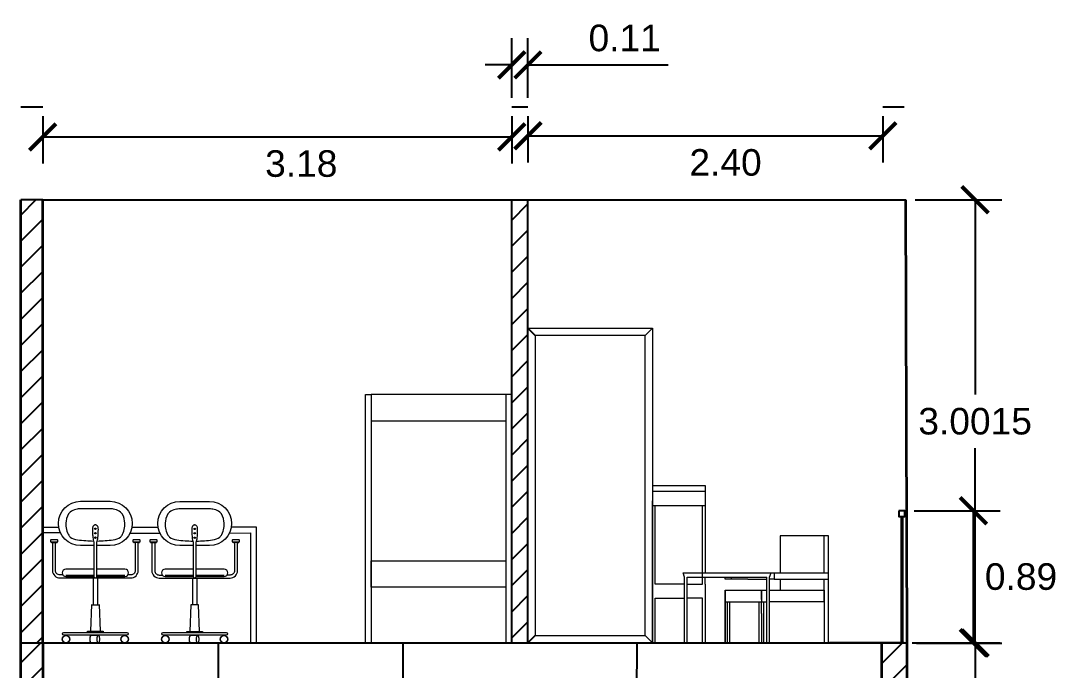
# Model space of a CAD drawing. Header units: inches. Extents: x 159.62 to 166.72, y 195.65 to 204.16.
# Drawn here: x 159.71 to 166.72, y 199.77 to 204.16 of the extents above; entities that cross this region are included whole.
import ezdxf

# ---------------------------------------------------------------- set-up
doc = ezdxf.new("R2010")
doc.units = ezdxf.units.IN
doc.header["$MEASUREMENT"] = 0
for name, color, linetype in [('A-DOOR-FULL', 8, 'Continuous'), ('A-WALL-FULL', 7, 'Continuous'), ('A-WALL-FULL-EXT', 7, 'Continuous'), ('A-WALL-FULL-INT', 7, 'Continuous')]:
    doc.layers.add(name, color=color, linetype=linetype)
doc.layers.add('A-FURN', color=9, linetype='Continuous', lineweight=18)
doc.styles.get("Standard").update_dxf_attribs({"font": 'arial.ttf'})
doc.dimstyles.get("Standard").update_dxf_attribs({"dimtxt": 0.18, "dimasz": 0.18, "dimexe": 0.18, "dimexo": 0.0625, "dimgap": 0.09, "dimtad": 0, "dimtih": 1, "dimtoh": 1, "dimdec": 4, "dimzin": 0, "dimdsep": 46, "dimtxsty": 'Standard', "dimcen": 0.09, "dimadec": 0, "dimazin": 0, "dimtfac": 1, "dimtdec": 4, "dimtofl": 0, "dimtmove": 0, "dimatfit": 3, "dimfxl": 1, "dimtolj": 1, "dimtzin": 0, "dimarcsym": 0})

# ---------------------------------------------------------------- blocks, each defined once
blk = doc.blocks.new('_ArchTick')
at = {"color": 0, "linetype": 'ByBlock', "const_width": 0.15}
blk.add_lwpolyline([(-0.5, -0.5), (0.5, 0.5)], dxfattribs=at)
blk = doc.blocks.new('*D10')
at = {"color": 0, "lineweight": -2, "transparency": 16777216}
for p, q in [((165.7616, 200.8458), (166.3435, 200.8458)), ((166.1635, 199.9515), (166.1635, 200.8458)), ((165.7481, 199.9515), (166.3435, 199.9515))]:
    blk.add_line(p, q, dxfattribs=at)
at = {"color": 0, "lineweight": -2, "transparency": 16777216, "xscale": 0.18, "yscale": 0.18, "zscale": 0.18}
for p, rotation in [((166.1635, 200.8458), 90), ((166.1635, 199.9515), 270)]:
    blk.add_blockref('_ArchTick', p, dxfattribs=dict(at, rotation=rotation))
at = {"color": 0, "transparency": 16777216, "insert": (166.4855, 200.3987), "char_height": 0.18, "attachment_point": 5}
blk.add_mtext('\\A1;0.89', dxfattribs=at)
blk = doc.blocks.new('*D11')
at = {"color": 0, "lineweight": -2, "transparency": 16777216}
for p, q in [((159.8633, 203.5171), (159.8633, 203.1966)), ((163.0388, 203.5171), (163.0388, 203.1966)), ((159.8633, 203.3766), (163.0388, 203.3766))]:
    blk.add_line(p, q, dxfattribs=at)
at = {"color": 0, "lineweight": -2, "transparency": 16777216, "xscale": 0.18, "yscale": 0.18, "zscale": 0.18, "rotation": 180}
blk.add_blockref('_ArchTick', (159.8633, 203.3766), dxfattribs=at)
at = {"color": 0, "lineweight": -2, "transparency": 16777216, "xscale": 0.18, "yscale": 0.18, "zscale": 0.18}
blk.add_blockref('_ArchTick', (163.0388, 203.3766), dxfattribs=at)
at = {"color": 0, "transparency": 16777216, "insert": (161.6137, 203.1954), "char_height": 0.18, "attachment_point": 5}
blk.add_mtext('\\A1;3.18', dxfattribs=at)
blk = doc.blocks.new('*D12')
at = {"layer": 'A-WALL-FULL-EXT', "color": 0, "lineweight": -2, "transparency": 16777216}
for p, q in [((163.0388, 203.6421), (163.0388, 204.0444)), ((163.1478, 203.6421), (163.1478, 204.0444)), ((163.0388, 203.8644), (162.8588, 203.8644)), ((163.1478, 203.8644), (164.0979, 203.8644))]:
    blk.add_line(p, q, dxfattribs=at)
at = {"layer": 'A-WALL-FULL-EXT', "color": 0, "lineweight": -2, "transparency": 16777216, "xscale": 0.18, "yscale": 0.18, "zscale": 0.18}
blk.add_blockref('_ArchTick', (163.0388, 203.8644), dxfattribs=at)
at = {"layer": 'A-WALL-FULL-EXT', "color": 0, "lineweight": -2, "transparency": 16777216, "xscale": 0.18, "yscale": 0.18, "zscale": 0.18, "rotation": 180}
blk.add_blockref('_ArchTick', (163.1478, 203.8644), dxfattribs=at)
at = {"layer": 'A-WALL-FULL-EXT', "color": 0, "transparency": 16777216, "insert": (163.8029, 204.0456), "char_height": 0.18, "attachment_point": 5}
blk.add_mtext('\\A1;0.11', dxfattribs=at)
blk = doc.blocks.new('*D13')
at = {"layer": 'A-WALL-FULL-EXT', "color": 0, "lineweight": -2, "transparency": 16777216}
for p, q in [((163.1478, 203.5171), (163.1478, 203.2041)), ((165.5504, 203.5171), (165.5504, 203.2041)), ((163.1478, 203.3841), (165.5504, 203.3841))]:
    blk.add_line(p, q, dxfattribs=at)
at = {"layer": 'A-WALL-FULL-EXT', "color": 0, "lineweight": -2, "transparency": 16777216, "xscale": 0.18, "yscale": 0.18, "zscale": 0.18, "rotation": 180}
blk.add_blockref('_ArchTick', (163.1478, 203.3841), dxfattribs=at)
at = {"layer": 'A-WALL-FULL-EXT', "color": 0, "lineweight": -2, "transparency": 16777216, "xscale": 0.18, "yscale": 0.18, "zscale": 0.18}
blk.add_blockref('_ArchTick', (165.5504, 203.3841), dxfattribs=at)
at = {"layer": 'A-WALL-FULL-EXT', "color": 0, "transparency": 16777216, "insert": (164.4855, 203.2029), "char_height": 0.18, "attachment_point": 5}
blk.add_mtext('\\A1;2.40', dxfattribs=at)
blk = doc.blocks.new('*D17')
at = {"layer": 'A-WALL-FULL-EXT', "color": 0, "lineweight": -2, "transparency": 16777216}
for p, q in [((165.7771, 199.9499), (166.3548, 199.9499)), ((166.1748, 199.9499), (166.1748, 198.8311)), ((166.1748, 197.3499), (166.1748, 198.4687)), ((165.7771, 197.3499), (166.3548, 197.3499))]:
    blk.add_line(p, q, dxfattribs=at)
at = {"layer": 'A-WALL-FULL-EXT', "color": 0, "lineweight": -2, "transparency": 16777216, "xscale": 0.18, "yscale": 0.18, "zscale": 0.18}
for p, rotation in [((166.1748, 199.9499), 90), ((166.1748, 197.3499), 270)]:
    blk.add_blockref('_ArchTick', p, dxfattribs=dict(at, rotation=rotation))
at = {"layer": 'A-WALL-FULL-EXT', "color": 0, "transparency": 16777216, "insert": (166.1748, 198.6499), "char_height": 0.18, "attachment_point": 5}
blk.add_mtext('\\A1;2.6000', dxfattribs=at)
blk = doc.blocks.new('*D18')
at = {"layer": 'A-WALL-FULL-EXT', "color": 0, "lineweight": -2, "transparency": 16777216}
for p, q in [((165.7679, 202.9514), (166.3548, 202.9514)), ((166.1748, 202.9514), (166.1748, 201.6319)), ((166.1748, 199.9499), (166.1748, 201.2694)), ((165.7771, 199.9499), (166.3548, 199.9499))]:
    blk.add_line(p, q, dxfattribs=at)
at = {"layer": 'A-WALL-FULL-EXT', "color": 0, "lineweight": -2, "transparency": 16777216, "xscale": 0.18, "yscale": 0.18, "zscale": 0.18}
for p, rotation in [((166.1748, 202.9514), 90), ((166.1748, 199.9499), 270)]:
    blk.add_blockref('_ArchTick', p, dxfattribs=dict(at, rotation=rotation))
at = {"layer": 'A-WALL-FULL-EXT', "color": 0, "transparency": 16777216, "insert": (166.1748, 201.4507), "char_height": 0.18, "attachment_point": 5}
blk.add_mtext('\\A1;3.0015', dxfattribs=at)

msp = doc.modelspace()

# ---------------------------------------------------------------- hatches: boundary and pattern name
at = {"layer": 'A-WALL-FULL-EXT', "lineweight": 25}
h = msp.add_hatch(dxfattribs=at)
h.set_pattern_fill('ANSI31', color=256)
h.paths.add_polyline_path([(159.86328, 202.95144), (159.71458, 202.95144), (159.71458, 199.95144), (159.86328, 199.95144)])
h.paths.add_polyline_path([(163.14785, 202.95144), (163.0388, 202.95144), (163.0388, 199.95144), (163.14785, 199.95144)])
at = {"layer": 'A-WALL-FULL-EXT'}
h = msp.add_hatch(dxfattribs=at)
h.set_pattern_fill('ANSI31', color=256)
h.set_pattern_definition([(45, (0.01299, 1.04551), (-0.08838835, 0.08838835), [])])
h.paths.add_polyline_path([(159.86581, 199.95144), (159.71458, 199.95144), (159.71458, 197.35144), (159.86581, 197.34989)])
h.paths.add_polyline_path([(159.78679, 199.20545), (159.78673, 199.20545), (159.78669, 199.2054), (159.78678, 199.2054)], flags=0)
h.paths.add_polyline_path([(159.78706, 199.20547), (159.78657, 199.20542), (159.78658, 199.20541), (159.78661, 199.20541), (159.78709, 199.20538), (159.78709, 199.20538), (159.78706, 199.20539), (159.78703, 199.20539), (159.78694, 199.20541), (159.78648, 199.20538), (159.78646, 199.20537), (159.78644, 199.20537), (159.78642, 199.20536), (159.78641, 199.20536), (159.7864, 199.20537), (159.78639, 199.20537), (159.78639, 199.20546), (159.78636, 199.20569), (159.78636, 199.2057), (159.78635, 199.20571), (159.78632, 199.20575), (159.78631, 199.20576), (159.78631, 199.20577), (159.78631, 199.20577), (159.78707, 199.20549, 0.8508038), (159.78711, 199.20543), (159.78712, 199.20543), (159.78712, 199.20543), (159.78713, 199.20543), (159.78713, 199.20544), (159.78713, 199.20546, 0.8607129)], flags=16)
h.paths.add_polyline_path([(159.78683, 199.20482), (159.78709, 199.20475), (159.78685, 199.20492), (159.78681, 199.20492), (159.78681, 199.20482), (159.7873, 199.20482), (159.78732, 199.20482), (159.78733, 199.20481), (159.78733, 199.20481), (159.78734, 199.20479), (159.78735, 199.20477), (159.78647, 199.20477), (159.78647, 199.20479), (159.78683, 199.20515)], flags=16)
h.paths.add_polyline_path([(165.71458, 199.94989), (165.56335, 199.95144), (165.54425, 199.95144), (165.54425, 197.35143), (165.56335, 197.35144), (165.71458, 197.34989)])

# ---------------------------------------------------------------- linework, layer by layer
for p, q in [((163.14785, 199.95144), (163.14785, 202.08274)), ((159.86328, 200.69492), (159.86328, 200.73457)), ((159.86328, 199.95144), (159.86328, 200.69492)), ((159.71458, 199.95144), (159.86328, 199.95144)), ((163.0388, 199.95144), (163.14785, 199.95144)), ((163.14785, 199.95144), (164.60507, 199.95144)), ((163.14785, 199.95144), (165.70542, 199.95144)), ((165.69417, 199.95153), (165.18861, 199.95153))]:
    msp.add_line(p, q)
at = {"lineweight": 25}
for p, q in [((162.30268, 197.35059), (162.30268, 199.95144)), ((163.87886, 197.35121), (163.88641, 199.95144))]:
    msp.add_line(p, q, dxfattribs=at)
at = {"lineweight": 18}
for p, q in [((163.99046, 199.95144), (163.94089, 199.95144)), ((163.99046, 199.95144), (164.0083, 199.95144)), ((163.99046, 199.95144), (164.0083, 199.95144)), ((164.34733, 199.95144), (164.32948, 199.95144)), ((164.4823, 199.95029), (164.51289, 199.95029)), ((164.72837, 199.95175), (164.71301, 199.95175)), ((164.78338, 199.95029), (164.76554, 199.95029))]:
    msp.add_line(p, q, dxfattribs=at)
at = {"layer": 'A-DOOR-FULL', "lineweight": 18}
for p, q in [((163.14785, 202.08274), (163.99046, 202.08274)), ((163.94089, 202.03318), (163.19741, 202.03318)), ((163.19741, 202.03318), (163.19741, 200.001)), ((163.94089, 202.03318), (163.99046, 202.08274)), ((163.94089, 200.001), (163.94089, 202.03318)), ((163.99046, 202.08274), (163.99046, 199.95144)), ((163.19741, 200.001), (163.94089, 200.001)), ((163.94089, 200.001), (163.99046, 199.95144))]:
    msp.add_line(p, q, dxfattribs=at)
at = {"layer": 'A-DOOR-FULL'}
for p, q in [((163.19741, 202.03318), (163.14785, 202.08274)), ((163.19741, 200.001), (163.14785, 199.95144))]:
    msp.add_line(p, q, dxfattribs=at)
at = {"layer": 'A-FURN', "lineweight": 18}
for p, q in [((162.08715, 201.63308), (162.08715, 199.95044)), ((162.99915, 201.63308), (162.99915, 199.95044)), ((163.99046, 201.01709), (164.34733, 201.01709)), ((163.99046, 201.01709), (163.99046, 200.97744)), ((163.99046, 200.97744), (164.34733, 200.97744)), ((164.34733, 201.01709), (164.34733, 200.42479)), ((164.34733, 200.97744), (164.34733, 200.87831)), ((163.99046, 199.95144), (163.99046, 200.913)), ((164.34733, 200.87831), (163.99046, 200.87831)), ((163.99046, 200.87831), (163.99046, 200.34796)), ((164.0083, 200.34796), (164.0083, 200.87831)), ((164.32948, 200.34796), (164.32948, 200.87831)), ((160.45499, 200.69468), (160.65715, 200.69358)), ((160.46768, 200.73457), (160.6441, 200.73457)), ((159.92427, 200.63051), (159.95794, 200.63051)), ((160.51531, 200.63051), (160.48164, 200.63051)), ((160.59656, 200.62999), (160.63022, 200.62999)), ((161.18759, 200.62999), (161.15393, 200.62999)), ((165.15245, 200.42223), (165.15245, 200.67511)), ((160.01979, 200.41021), (160.20979, 200.41021)), ((160.22979, 200.41021), (160.41979, 200.41021)), ((160.69208, 200.40969), (160.88208, 200.40969)), ((160.90208, 200.40969), (161.09208, 200.40969)), ((164.19925, 200.42442), (164.79336, 200.42589)), ((164.20843, 200.39638), (164.19925, 200.42442)), ((164.78338, 200.39638), (164.79336, 200.42589)), ((164.81345, 200.42223), (164.79213, 200.42223)), ((165.1832, 200.42223), (164.81345, 200.42223)), ((164.81345, 200.42223), (164.81345, 200.38308)), ((160.20479, 200.39056), (160.20479, 200.21007)), ((160.23479, 200.39056), (160.23479, 200.21007)), ((160.87708, 200.39004), (160.87708, 200.20955)), ((160.90708, 200.39004), (160.90708, 200.20955)), ((164.20843, 200.34796), (164.0083, 200.34796)), ((164.20843, 199.95029), (164.20843, 200.39638)), ((164.22627, 199.95029), (164.22627, 200.39638)), ((164.22627, 200.39638), (164.76554, 200.39638)), ((164.22627, 200.34796), (164.32948, 200.34796)), ((164.34733, 200.34796), (164.34733, 200.39638)), ((164.34733, 200.34796), (164.34733, 200.25379)), ((164.48238, 200.38308), (164.48238, 200.39638)), ((164.61835, 200.38308), (164.48238, 200.38308)), ((164.52373, 200.39638), (164.52373, 200.38308)), ((164.63655, 200.38308), (164.61835, 200.38308)), ((164.63655, 200.38308), (164.74373, 200.38308)), ((164.74373, 200.38308), (164.76554, 200.38308)), ((164.76554, 199.95029), (164.76554, 200.39638)), ((164.78338, 199.95029), (164.78338, 200.39638)), ((164.81345, 200.38308), (164.78338, 200.38308)), ((164.81345, 200.38308), (165.1832, 200.38308)), ((164.85438, 200.38308), (164.85438, 200.30862)), ((165.15245, 200.30862), (165.15245, 200.38308)), ((164.48238, 200.30862), (164.48238, 200.22932)), ((164.48238, 200.22932), (164.48238, 200.30862)), ((164.48238, 200.30862), (164.61835, 200.30862)), ((164.61835, 200.30862), (164.63655, 200.30862)), ((164.63655, 200.30862), (164.72837, 200.30862)), ((164.72837, 200.30862), (164.76554, 200.30862)), ((164.78338, 200.30862), (165.15245, 200.30862)), ((165.15245, 200.30862), (165.15245, 200.24419)), ((165.15245, 200.22932), (165.15245, 200.30862)), ((165.15245, 200.30862), (165.15245, 200.22932)), ((160.19479, 200.21007), (160.18779, 200.02958)), ((160.19475, 200.20903), (160.24475, 200.20903)), ((160.24479, 200.21007), (160.25179, 200.02958)), ((163.99046, 200.25379), (163.99046, 199.95144)), ((164.0083, 199.95144), (164.0083, 200.25379)), ((164.0083, 200.25379), (164.20843, 200.25379)), ((164.32948, 200.25379), (164.22627, 200.25379)), ((164.32948, 199.95144), (164.32948, 200.25379)), ((164.34733, 200.25379), (164.34733, 199.95144)), ((164.4823, 199.95029), (164.48238, 200.22932)), ((164.48238, 200.22932), (164.48238, 199.95175)), ((164.48238, 200.22932), (164.61835, 200.22932)), ((164.49759, 199.95029), (164.49774, 200.22932)), ((164.51311, 200.22932), (164.51289, 199.95029)), ((164.61835, 200.22932), (164.72837, 200.22932)), ((164.71301, 199.95175), (164.71301, 200.22932)), ((164.72837, 200.22932), (164.76554, 200.22959)), ((164.72837, 200.15001), (164.72837, 200.22932)), ((165.15245, 200.22932), (164.78339, 200.22932)), ((161.27093, 199.95144), (161.31058, 199.95144))]:
    msp.add_line(p, q, dxfattribs=at)
at = {"layer": 'A-FURN'}
for p, q in [((159.86328, 200.73457), (159.9719, 200.73457)), ((159.98519, 200.69492), (159.86328, 200.69492))]:
    msp.add_line(p, q, dxfattribs=at)
at = {"layer": 'A-FURN', "linetype": 'Continuous', "lineweight": 18}
for p, q in [((160.19106, 200.00071), (160.18981, 200.00106)), ((160.23987, 200.00106), (160.19231, 200.00106)), ((160.86335, 200.00019), (160.8621, 200.00054)), ((160.91215, 200.00054), (160.8646, 200.00054))]:
    msp.add_line(p, q, dxfattribs=at)
at = {"layer": 'A-FURN', "lineweight": 25}
msp.add_line((161.0523, 197.35059), (161.0523, 199.95144), dxfattribs=at)
at = {"layer": 'A-FURN', "lineweight": 18}
for points in [[(162.0475, 199.95044), (162.0475, 201.63308), (162.08715, 201.63308), (162.08715, 201.45464), (162.99915, 201.45464)], [(163.0388, 199.95044), (163.0388, 201.63308), (162.99915, 201.63308), (162.08715, 201.63308)], [(161.12702, 200.69363), (161.27093, 200.69492), (161.27093, 199.95144)], [(161.31058, 199.95144), (161.31058, 200.73457), (161.13993, 200.73387)], [(162.99915, 200.32713), (162.08715, 200.32713), (162.08715, 200.50557), (162.99915, 200.50557)], [(164.72837, 200.24419), (164.72837, 200.30862), (164.72837, 200.22932)], [(160.92408, 200.02906), (160.91708, 200.20955), (160.86708, 200.20955), (160.86008, 200.02906)], [(164.72837, 200.15001), (164.72837, 199.95175), (164.74374, 199.95175), (164.74374, 200.22932)], [(160.16693, 200.02091), (160.16693, 200.02958), (160.27265, 200.02958), (160.27265, 200.02091)], [(160.83922, 200.02039), (160.83922, 200.02906), (160.94493, 200.02906), (160.94493, 200.02039)]]:
    msp.add_lwpolyline(points, dxfattribs=at)
for points in [[(160.20979, 200.60964), (160.11979, 200.60964, -1), (160.11979, 200.90964), (160.31979, 200.90964, -1), (160.31979, 200.60964), (160.22979, 200.60964)], [(160.88208, 200.60913), (160.79208, 200.60913, -1), (160.79208, 200.90913), (160.99208, 200.90913, -1), (160.99208, 200.60913), (160.90208, 200.60913)], [(159.92979, 200.63051), (159.92979, 200.44056, 0.4142136), (159.97979, 200.39056), (160.45979, 200.39056, 0.4142136), (160.50979, 200.44056), (160.50979, 200.63051)], [(159.99979, 200.41056), (159.97979, 200.41056, -0.4142136), (159.94979, 200.44056), (159.94979, 200.63051)], [(160.48979, 200.63051), (160.48979, 200.44056, -0.4142136), (160.45979, 200.41056), (160.43979, 200.41056)], [(160.60208, 200.62999), (160.60208, 200.44004, 0.4142136), (160.65208, 200.39004), (161.13208, 200.39004, 0.4142136), (161.18208, 200.44004), (161.18208, 200.62999)], [(160.62208, 200.62999), (160.62208, 200.44004, 0.4142136), (160.65208, 200.41004), (160.67208, 200.41004)], [(161.16208, 200.62999), (161.16208, 200.44004, -0.4142136), (161.13208, 200.41004), (161.11208, 200.41004)], [(160.20979, 200.45056), (160.01979, 200.45056, 1), (160.01979, 200.40056), (160.20979, 200.40056)], [(160.22979, 200.40056), (160.41979, 200.40056, 1), (160.41979, 200.45056), (160.22979, 200.45056)], [(160.88208, 200.45004), (160.69208, 200.45004, 1), (160.69208, 200.40004), (160.88208, 200.40004)], [(160.90208, 200.40004), (161.09208, 200.40004, 1), (161.09208, 200.45004), (160.90208, 200.45004)]]:
    msp.add_lwpolyline(points, format="xyb", dxfattribs=at)
for points in [[(159.91679, 200.63451), (159.96542, 200.63451), (159.96542, 200.64451, 0.4142136), (159.96042, 200.64951), (159.92179, 200.64951, 0.4142136), (159.91679, 200.64451)], [(160.52279, 200.63451), (160.52279, 200.64451, 0.4142136), (160.51779, 200.64951), (160.47916, 200.64951, 0.4142136), (160.47416, 200.64451), (160.47416, 200.63451)], [(160.58908, 200.63399), (160.6377, 200.63399), (160.6377, 200.64399, 0.4142136), (160.6327, 200.64899), (160.59408, 200.64899, 0.4142136), (160.58908, 200.64399)], [(161.19508, 200.63399), (161.19508, 200.64399, 0.4142136), (161.19008, 200.64899), (161.15145, 200.64899, 0.4142136), (161.14645, 200.64399), (161.14645, 200.63399)], [(160.00571, 200.02091), (160.43387, 200.02091, -1), (160.43387, 200.00333), (160.00571, 200.00333, -1)], [(160.678, 200.02039), (161.10615, 200.02039, -1), (161.10615, 200.00281), (160.678, 200.00281, -1)]]:
    msp.add_lwpolyline(points, format="xyb", close=True, dxfattribs=at)
at = {"layer": 'A-FURN', "linetype": 'Continuous', "lineweight": 18}
for points in [[(160.19231, 199.95106), (160.19097, 199.95144), (160.18967, 199.95257), (160.18845, 199.95441), (160.18735, 199.95691), (160.1864, 199.95999), (160.18562, 199.96356), (160.18505, 199.96751), (160.18471, 199.97172), (160.18459, 199.97606), (160.18471, 199.9804), (160.18505, 199.98461), (160.18562, 199.98856), (160.1864, 199.99213), (160.18735, 199.99521), (160.18845, 199.99771), (160.18967, 199.99955), (160.19097, 200.00068), (160.19231, 200.00106), (160.18981, 200.00106), (160.18847, 200.00068), (160.18717, 199.99955), (160.18595, 199.99771), (160.18485, 199.99521), (160.1839, 199.99213), (160.18312, 199.98856), (160.18255, 199.98461), (160.18221, 199.9804), (160.18209, 199.97606), (160.18221, 199.97172), (160.18255, 199.96751), (160.18312, 199.96356), (160.1839, 199.95999), (160.18485, 199.95691), (160.18595, 199.95441), (160.18717, 199.95257), (160.18847, 199.95144), (160.18981, 199.95106)], [(160.8646, 199.95054), (160.86326, 199.95092), (160.86196, 199.95205), (160.86074, 199.95389), (160.85963, 199.95639), (160.85868, 199.95947), (160.85791, 199.96304), (160.85734, 199.96699), (160.85699, 199.9712), (160.85688, 199.97554), (160.85699, 199.97988), (160.85734, 199.98409), (160.85791, 199.98804), (160.85868, 199.99161), (160.85963, 199.99469), (160.86074, 199.99719), (160.86196, 199.99903), (160.86326, 200.00016), (160.8646, 200.00054), (160.8621, 200.00054), (160.86076, 200.00016), (160.85946, 199.99903), (160.85824, 199.99719), (160.85713, 199.99469), (160.85618, 199.99161), (160.85541, 199.98804), (160.85484, 199.98409), (160.85449, 199.97988), (160.85438, 199.97554), (160.85449, 199.9712), (160.85484, 199.96699), (160.85541, 199.96304), (160.85618, 199.95947), (160.85713, 199.95639), (160.85824, 199.95389), (160.85946, 199.95205), (160.86076, 199.95092), (160.8621, 199.95054)], [(160.23987, 199.95106), (160.19231, 199.95106), (160.18981, 199.95106), (160.19106, 199.95141)], [(160.91215, 199.95054), (160.8646, 199.95054), (160.8621, 199.95054), (160.86335, 199.95089)]]:
    msp.add_lwpolyline(points, dxfattribs=at)
for points in [[(160.236, 199.95441), (160.2349, 199.95691), (160.23395, 199.95999), (160.23318, 199.96356), (160.23261, 199.96751), (160.23226, 199.97172), (160.23214, 199.97606), (160.23226, 199.9804), (160.23261, 199.98461), (160.23318, 199.98856), (160.23395, 199.99213), (160.2349, 199.99521), (160.236, 199.99771), (160.23723, 199.99955), (160.23853, 200.00068), (160.23987, 200.00106), (160.24121, 200.00068), (160.24251, 199.99955), (160.24373, 199.99771), (160.24483, 199.99521), (160.24579, 199.99213), (160.24656, 199.98856), (160.24713, 199.98461), (160.24748, 199.9804), (160.24759, 199.97606), (160.24748, 199.97172), (160.24713, 199.96751), (160.24656, 199.96356), (160.24579, 199.95999), (160.24483, 199.95691), (160.24373, 199.95441), (160.24251, 199.95257), (160.24121, 199.95144), (160.23987, 199.95106), (160.23853, 199.95144), (160.23723, 199.95257)], [(160.91081, 199.95092), (160.90951, 199.95205), (160.90829, 199.95389), (160.90719, 199.95639), (160.90624, 199.95947), (160.90546, 199.96304), (160.90489, 199.96699), (160.90455, 199.9712), (160.90443, 199.97554), (160.90455, 199.97988), (160.90489, 199.98409), (160.90546, 199.98804), (160.90624, 199.99161), (160.90719, 199.99469), (160.90829, 199.99719), (160.90951, 199.99903), (160.91081, 200.00016), (160.91215, 200.00054), (160.91349, 200.00016), (160.9148, 199.99903), (160.91602, 199.99719), (160.91712, 199.99469), (160.91807, 199.99161), (160.91884, 199.98804), (160.91941, 199.98409), (160.91976, 199.97988), (160.91988, 199.97554), (160.91976, 199.9712), (160.91941, 199.96699), (160.91884, 199.96304), (160.91807, 199.95947), (160.91712, 199.95639), (160.91602, 199.95389), (160.9148, 199.95205), (160.91349, 199.95092), (160.91215, 199.95054)]]:
    msp.add_lwpolyline(points, close=True, dxfattribs=at)
at = {"layer": 'A-FURN', "lineweight": 18}
msp.add_polyline3d([(165.15245, 200.24419, 0), (165.15245, 200.15001, 0), (165.15245, 199.95175, 0), (165.1832, 199.95175, 0), (165.1832, 200.15001, 0), (165.1832, 200.24419, 0), (165.1832, 200.30862, 0), (165.1832, 200.67541, 0), (164.85451, 200.67541, 0.37174), (164.85451, 200.42223, 0)], dxfattribs=at)
for centre, radius in [((160.21979, 200.72341), 0.00466), ((160.21979, 200.69341), 0.00466), ((160.21979, 200.72341), 0.00366), ((160.21979, 200.69341), 0.00366), ((160.89208, 200.72289), 0.00466), ((160.89208, 200.69289), 0.00466), ((160.89208, 200.72289), 0.00366), ((160.89208, 200.69289), 0.00366), ((160.21979, 200.66341), 0.00466), ((160.21979, 200.66341), 0.00366), ((160.89208, 200.66289), 0.00466), ((160.89208, 200.66289), 0.00366), ((160.02123, 199.97626), 0.0253), ((160.02123, 199.97626), 0.0243), ((160.41835, 199.97626), 0.0253), ((160.41835, 199.97626), 0.0243), ((160.69351, 199.97574), 0.0253), ((160.69351, 199.97574), 0.0243), ((161.09064, 199.97574), 0.0253), ((161.09064, 199.97574), 0.0243)]:
    msp.add_circle(centre, radius, dxfattribs=at)
for centre, start, end in [((159.9246, 200.6345), 179.801878, 274.766146), ((159.9576, 200.6345), 265.233854, 0.198122), ((160.48197, 200.6345), 179.801878, 274.766146), ((160.51498, 200.6345), 265.233854, 0.198122), ((160.59689, 200.63398), 179.801878, 274.766146), ((160.62989, 200.63398), 265.233854, 0.198122), ((161.15426, 200.63398), 179.801878, 274.766146), ((161.18726, 200.63398), 265.233854, 0.198122)]:
    msp.add_arc(centre, 0.004, start, end, dxfattribs=at)
for points in [[(160.23167, 200.64055), (160.26719, 200.64169), (160.32016, 200.64405), (160.38484, 200.65791), (160.41712, 200.70506), (160.42522, 200.76712), (160.40212, 200.83771), (160.35483, 200.85518), (160.33032, 200.8583), (160.31979, 200.85964), (160.25312, 200.85964), (160.18646, 200.85964), (160.11979, 200.85964), (160.10926, 200.8583), (160.08475, 200.85518), (160.03746, 200.83771), (160.01436, 200.76712), (160.02245, 200.70506), (160.05474, 200.65791), (160.11942, 200.64405), (160.17239, 200.64169), (160.20791, 200.64055)], [(160.90395, 200.64003), (160.93948, 200.64117), (160.99245, 200.64353), (161.05712, 200.65739), (161.08941, 200.70454), (161.09751, 200.7666), (161.0744, 200.83719), (161.02711, 200.85466), (161.0026, 200.85778), (160.99208, 200.85913), (160.92541, 200.85913), (160.85874, 200.85913), (160.79208, 200.85913), (160.78155, 200.85778), (160.75704, 200.85466), (160.70975, 200.83719), (160.68665, 200.7666), (160.69474, 200.70454), (160.72703, 200.65739), (160.7917, 200.64353), (160.84467, 200.64117), (160.8802, 200.64003)]]:
    msp.add_open_spline(points, degree=3, knots=[0, 0, 0, 0, 0.1086437, 0.1612636, 0.1843482, 0.2747714, 0.3422646, 0.3848449, 0.4169022, 0.4169022, 0.4169022, 1.4169022, 1.4169022, 1.4169022, 1.4489594, 1.4915398, 1.559033, 1.6494561, 1.6725407, 1.7251607, 1.8338043, 1.8338043, 1.8338043, 1.8338043], dxfattribs=at)
for points in [[(160.21979, 200.74978), (160.22228, 200.74938), (160.23042, 200.74806), (160.24153, 200.73136), (160.23921, 200.70755), (160.23863, 200.68157), (160.23663, 200.65986), (160.23344, 200.64588), (160.23104, 200.63845), (160.22979, 200.6366), (160.22979, 200.55792), (160.22979, 200.47924), (160.22979, 200.40056), (160.22979, 200.3947), (160.22565, 200.39056), (160.21979, 200.39056), (160.21393, 200.39056), (160.20979, 200.3947), (160.20979, 200.40056), (160.20979, 200.47924), (160.20979, 200.55792), (160.20979, 200.6366), (160.20854, 200.63845), (160.20614, 200.64588), (160.20295, 200.65986), (160.20095, 200.68157), (160.20037, 200.70755), (160.19805, 200.73136), (160.20916, 200.74806), (160.2173, 200.74938), (160.21979, 200.74978)], [(160.89208, 200.74926), (160.89456, 200.74886), (160.90271, 200.74754), (160.91381, 200.73084), (160.9115, 200.70703), (160.91091, 200.68105), (160.90892, 200.65934), (160.90573, 200.64536), (160.90332, 200.63793), (160.90208, 200.63609), (160.90208, 200.5574), (160.90208, 200.47872), (160.90208, 200.40004), (160.90208, 200.39418), (160.89793, 200.39004), (160.89208, 200.39004), (160.88622, 200.39004), (160.88208, 200.39418), (160.88208, 200.40004), (160.88208, 200.47872), (160.88208, 200.5574), (160.88208, 200.63609), (160.88083, 200.63793), (160.87842, 200.64536), (160.87523, 200.65934), (160.87324, 200.68105), (160.87265, 200.70703), (160.87034, 200.73084), (160.88144, 200.74754), (160.88959, 200.74886), (160.89208, 200.74926)]]:
    msp.add_rational_spline(points, [1, 1, 1, 1, 1, 1, 1, 1, 1, 1, 1, 1, 1, 0.804737854124, 0.804737854124, 1, 0.804737854124, 0.804737854124, 1, 1, 1, 1, 1, 1, 1, 1, 1, 1, 1, 1, 1], degree=3, knots=[0, 0, 0, 0, 0.0074079, 0.0242311, 0.052638, 0.0777433, 0.1029671, 0.1164439, 0.1232202, 0.1232202, 0.1232202, 1.1232202, 1.1232202, 1.1232202, 2.6940165, 2.6940165, 2.6940165, 4.2648128, 4.2648128, 4.2648128, 5.2648128, 5.2648128, 5.2648128, 5.2715891, 5.285066, 5.3102898, 5.335395, 5.363802, 5.3806251, 5.388033, 5.388033, 5.388033, 5.388033], dxfattribs=at)
at = {"layer": 'A-WALL-FULL'}
msp.add_line((159.71458, 199.95144), (165.66241, 199.95144), dxfattribs=at)
at = {"layer": 'A-WALL-FULL-EXT'}
for p, q in [((159.71458, 203.57962), (159.86328, 203.57962)), ((165.55036, 203.57962), (165.69426, 203.58006)), ((159.86328, 202.95144), (159.71458, 202.95144)), ((159.86328, 202.95144), (165.70542, 202.95144)), ((165.67442, 200.80559), (165.67435, 199.95153)), ((165.68559, 199.95144), (165.68533, 200.80559)), ((159.71458, 199.95144), (165.56335, 199.95144)), ((165.71458, 199.94989), (165.56335, 199.95144))]:
    msp.add_line(p, q, dxfattribs=at)
at = {"layer": 'A-WALL-FULL-EXT', "lineweight": 35}
for p, q in [((159.71458, 199.95144), (159.71458, 202.95144)), ((159.86328, 199.95144), (159.86328, 202.95144)), ((165.71458, 199.94989), (165.70542, 202.95144)), ((159.71458, 197.35144), (159.71458, 199.95144)), ((159.86581, 197.34989), (159.86581, 199.95144)), ((165.54425, 197.35017), (165.54425, 199.95144)), ((165.71458, 197.34989), (165.71458, 199.94989))]:
    msp.add_line(p, q, dxfattribs=at)
at = {"layer": 'A-WALL-FULL-EXT', "lineweight": 25}
for p, q in [((163.0388, 199.95144), (163.0388, 202.95144)), ((163.14785, 199.95144), (163.14785, 202.95144))]:
    msp.add_line(p, q, dxfattribs=at)
at = {"layer": 'A-WALL-FULL-EXT'}
msp.add_lwpolyline([(165.65945, 200.84582), (165.65945, 200.80617), (165.6991, 200.80617), (165.6991, 200.84582)], close=True, dxfattribs=at)
at = {"layer": 'A-WALL-FULL-INT'}
msp.add_line((163.0388, 203.57962), (163.14785, 203.57962), dxfattribs=at)

# ---------------------------------------------------------------- dimensions: what is measured, and where the dimension line sits
dim = msp.add_linear_dim(base=(163.0388, 203.37661), p1=(159.86328, 203.57962), p2=(163.0388, 203.57962), dimstyle='Standard', override={"dimtad": 2, "dimtih": 1, "dimtoh": 0, "dimdec": 2, "dimblk1": 'ArchTick', "dimblk2": 'ArchTick', "dimsah": 1})
dim.commit()
dim.dimension.update_dxf_attribs({"geometry": '*D11', "text_midpoint": (161.61368, 203.37661), "dimtype": 160})
dim = msp.add_linear_dim(base=(166.16348, 200.84582), p1=(165.68559, 199.95153), p2=(165.6991, 200.84582), angle=90, dimstyle='Standard', override={"dimtad": 2, "dimtih": 1, "dimtoh": 0, "dimdec": 2, "dimblk1": 'ArchTick', "dimblk2": 'ArchTick', "dimsah": 1})
dim.commit()
dim.dimension.update_dxf_attribs({"geometry": '*D10', "text_midpoint": (166.48554, 200.39868)})
at = {"layer": 'A-WALL-FULL-EXT'}
dim = msp.add_linear_dim(base=(163.14785, 203.86437), p1=(163.0388, 203.57962), p2=(163.14785, 203.57962), dimstyle='Standard', override={"dimtad": 2, "dimtih": 1, "dimtoh": 0, "dimdec": 2, "dimblk1": 'ArchTick', "dimblk2": 'ArchTick', "dimsah": 1}, dxfattribs=at)
dim.commit()
dim.dimension.update_dxf_attribs({"geometry": '*D12', "text_midpoint": (163.8029, 204.0456)})
dim = msp.add_linear_dim(base=(165.55036, 203.38412), p1=(163.14785, 203.57962), p2=(165.55036, 203.57962), dimstyle='Standard', override={"dimtad": 2, "dimtih": 1, "dimtoh": 0, "dimdec": 2, "dimblk1": 'ArchTick', "dimblk2": 'ArchTick', "dimsah": 1}, dxfattribs=at)
dim.commit()
dim.dimension.update_dxf_attribs({"geometry": '*D13', "text_midpoint": (164.48551, 203.38412), "dimtype": 160})
for base, p1, p2, picture, middle in [((166.174797, 199.949888), (165.705417, 202.951437), (165.71458, 199.949888), '*D18', (166.174797, 201.450663)), ((166.1748, 197.34989), (165.71458, 199.94989), (165.71458, 197.34989), '*D17', (166.1748, 198.64989))]:
    dim = msp.add_linear_dim(base=base, p1=p1, p2=p2, angle=90, dimstyle='Standard', override={"dimblk1": 'ArchTick', "dimblk2": 'ArchTick', "dimsah": 1}, dxfattribs=at)
    dim.commit()
    dim.dimension.update_dxf_attribs({"geometry": picture, "text_midpoint": middle})

doc.saveas('drawing.dxf')
